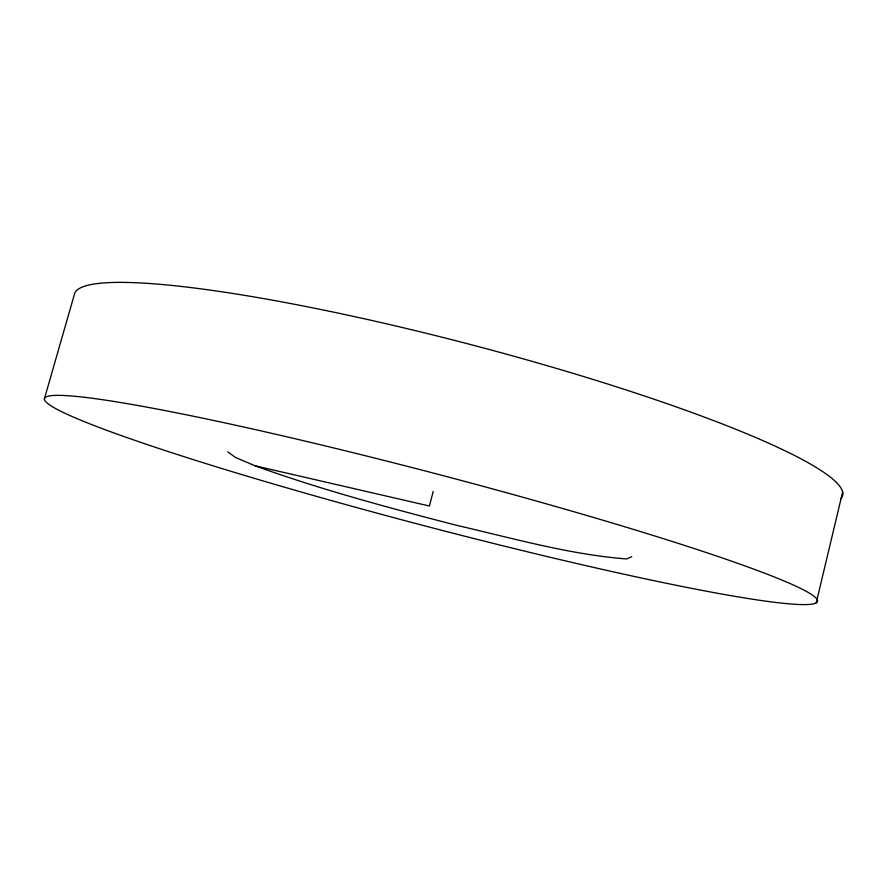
<?xml version="1.0" encoding="UTF-8"?>
<svg xmlns="http://www.w3.org/2000/svg" width="887" height="887" viewBox="0 0 887 887"><rect width="100%" height="100%" fill="white"/><g stroke="black" fill="none" stroke-linecap="round" stroke-linejoin="round"><path stroke-width="1.33" d="M816.228 602.883A399.649 26.621 14.7 0 0 266.521 432.135A399.649 26.621 14.7 0 0 210.164 464.91A399.649 26.621 14.7 0 0 816.228 602.883L842.65 491.952M433.222 491.42L429.397 506.011L255.146 465.83L235.432 457.437L227.815 451.86M44.35 398.973L74.275 294.817A397.121 51.756 14.7 0 1 481.574 347.449A397.121 51.756 14.7 0 1 840.987 498.716M631.777 556.692L626.455 558.954C568.855 554.386 512.897 538.276 456.783 525.37C388.927 507.83 321.083 489.713 255.146 465.83"/></g></svg>
